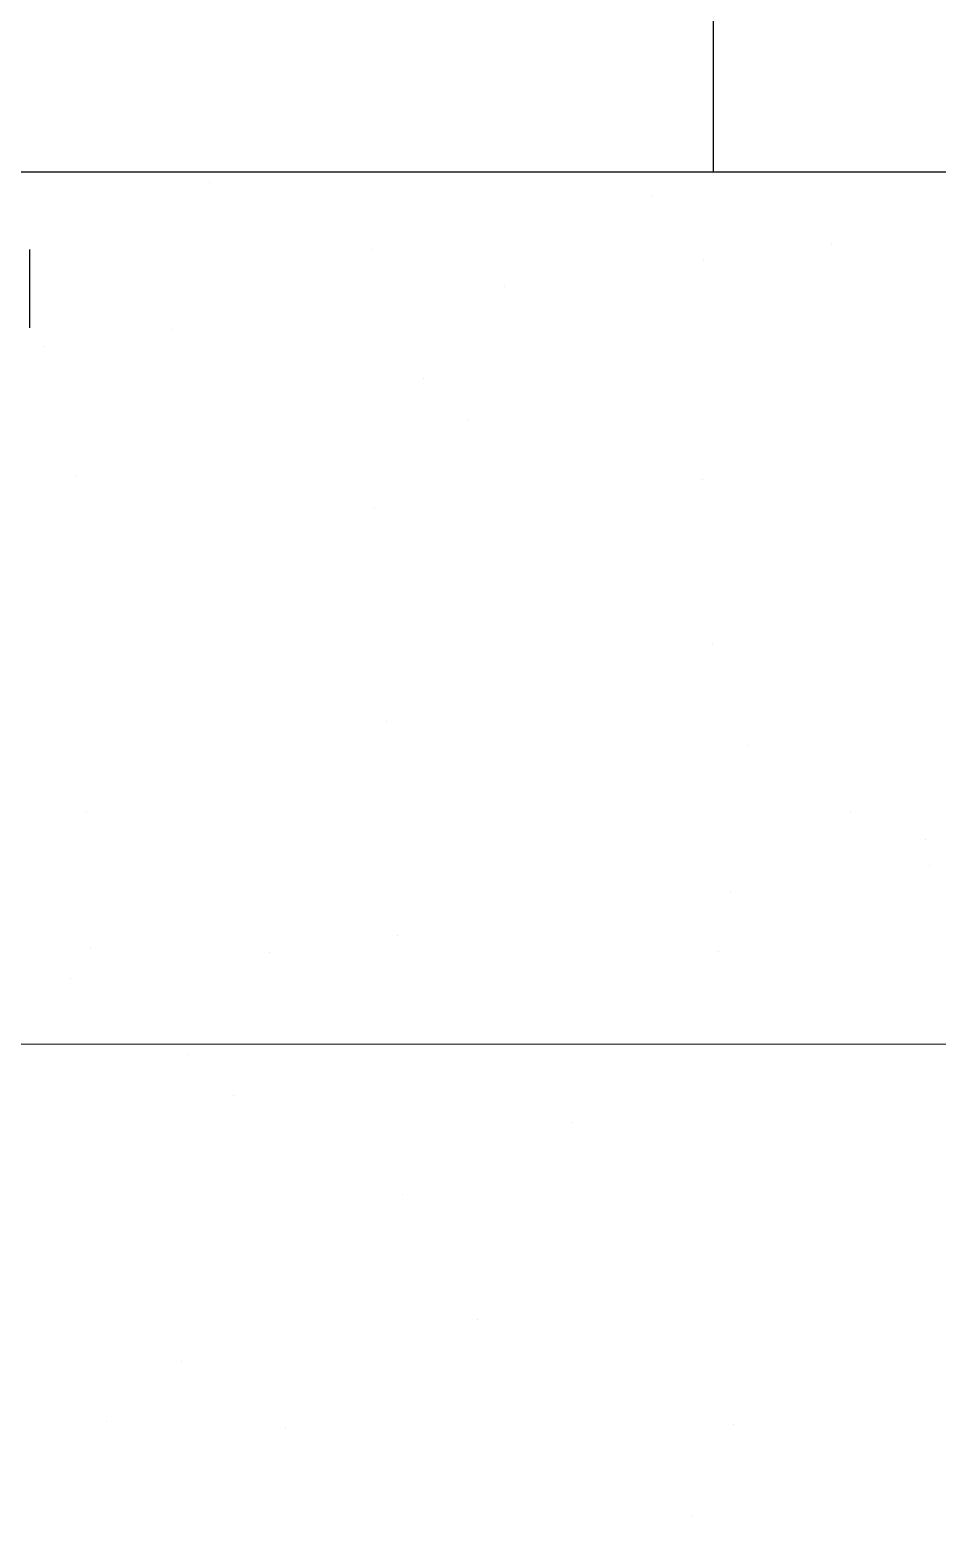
# Model space of a CAD drawing. Extents: x -36 to 357, y 137 to 237.
# Drawn here: x 12.5358 to 12.6299, y 181.5135 to 181.6673 of the extents above; entities that cross this region are included whole.
import ezdxf

# ---------------------------------------------------------------- set-up
doc = ezdxf.new("R2010")
doc.units = 0
doc.header["$LTSCALE"] = 0.01
for name, color, linetype in [('01', 1, 'CONTINUOUS'), ('252', 252, 'CONTINUOUS'), ('A-HACHURAPARED', 254, 'CONTINUOUS'), ('AR-CORTE', 1, 'CONTINUOUS')]:
    doc.layers.add(name, color=color, linetype=linetype)

msp = doc.modelspace()

# ---------------------------------------------------------------- linework, layer by layer
at = {"layer": '01', "ltscale": 10}
for p, q in [((14.24167, 181.65259), (12.51109, 181.65259)), ((12.53584, 181.64456), (12.53584, 181.63646))]:
    msp.add_line(p, q, dxfattribs=at)
at = {"layer": '252', "color": 252}
msp.add_line((12.60667, 181.65259, 0.0048), (12.60667, 181.76223, 0.00717), dxfattribs=at)
at = {"layer": 'A-HACHURAPARED', "color": 252}
for p, q in [((12.5545, 181.65149), (12.5545, 181.65149)), ((12.60037, 181.65002), (12.60037, 181.65002)), ((12.61886, 181.64524), (12.61886, 181.64524)), ((12.57122, 181.64462), (12.57122, 181.64462)), ((12.60564, 181.6435), (12.60564, 181.6435)), ((12.58499, 181.64078), (12.58499, 181.64078)), ((12.55049, 181.63624), (12.55049, 181.63624)), ((12.53727, 181.63449), (12.53727, 181.63449)), ((12.5766, 181.63124), (12.5766, 181.63124)), ((12.58128, 181.62695), (12.58128, 181.62695)), ((12.54059, 181.62112), (12.54059, 181.62112)), ((12.60556, 181.62081), (12.60556, 181.62081)), ((12.57161, 181.6178), (12.57161, 181.6178)), ((12.60656, 181.60378), (12.60656, 181.60378)), ((12.57282, 181.59568), (12.57282, 181.59568)), ((12.61017, 181.59324), (12.61017, 181.59324)), ((12.54178, 181.58627), (12.54178, 181.58627)), ((12.62088, 181.58641), (12.62088, 181.58641)), ((12.62866, 181.58354), (12.62866, 181.58354)), ((12.62906, 181.58081), (12.62906, 181.58081)), ((12.60841, 181.5781), (12.60841, 181.5781)), ((12.57391, 181.57355), (12.57391, 181.57355)), ((12.54219, 181.57218), (12.54219, 181.57218)), ((12.56069, 181.57181), (12.56069, 181.57181)), ((12.60716, 181.57187), (12.60716, 181.57187)), ((12.54004, 181.56909), (12.54004, 181.56909)), ((12.5523, 181.56124), (12.5523, 181.56124)), ((12.55699, 181.55695), (12.55699, 181.55695)), ((12.59212, 181.5542), (12.59212, 181.5542)), ((12.57442, 181.54674), (12.57442, 181.54674)), ((12.58227, 181.53379), (12.58227, 181.53379)), ((12.55158, 181.52949), (12.55158, 181.52949)), ((12.54379, 181.52324), (12.54379, 181.52324)), ((12.5623, 181.52266), (12.5623, 181.52266)), ((12.60876, 181.52293), (12.60876, 181.52293)), ((12.60436, 181.51354), (12.60436, 181.51354))]:
    msp.add_line(p, q, dxfattribs=at)
at = {"layer": 'AR-CORTE', "color": 2}
msp.add_line((12.13667, 181.56222), (13.65982, 181.56259), dxfattribs=at)

doc.saveas('drawing.dxf')
